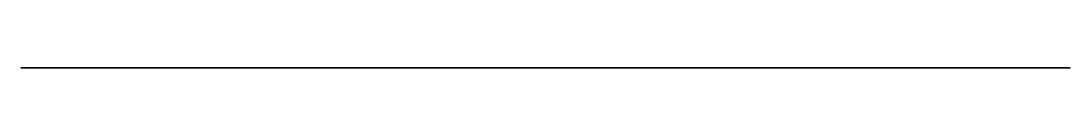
# Model space of a CAD drawing. Header units: millimetres. Extents: x 110.7 to 168.1, y 0 to 0.
import ezdxf

# ---------------------------------------------------------------- set-up
doc = ezdxf.new("R2010")
doc.units = ezdxf.units.MM
doc.layers.get('0').update_dxf_attribs({"color": 173, "true_color": 0x5858e1})

msp = doc.modelspace()

# ---------------------------------------------------------------- linework, layer by layer
at = {"color": 173, "true_color": 0x5858e1, "extrusion": (0, -1, -1.19209e-07)}
msp.add_lwpolyline([(125.871, -163.006), (125.866, -162.991), (125.86, -162.975), (125.853, -162.96), (125.845, -162.945), (125.837, -162.931), (125.828, -162.918), (125.819, -162.904), (125.809, -162.891), (125.799, -162.879), (125.788, -162.867), (125.777, -162.855), (125.765, -162.844), (125.753, -162.834), (125.74, -162.824), (125.727, -162.814), (125.714, -162.805), (125.7, -162.796), (125.686, -162.788), (125.672, -162.78), (125.657, -162.773), (125.642, -162.767), (125.627, -162.761), (125.611, -162.755), (125.596, -162.75), (125.58, -162.746), (125.564, -162.742), (125.548, -162.739), (125.531, -162.736), (125.515, -162.734), (125.498, -162.733), (125.482, -162.732), (125.465, -162.731), (110.728, -162.731), (110.728, -181.909), (125.749, -181.909), (127.017, -180.617), (151.415, -180.617), (152.601, -181.909), (168.111, -181.909), (168.111, -177.997), (168.11, -177.982), (168.109, -177.968), (168.107, -177.954), (168.105, -177.94), (168.101, -177.926), (168.097, -177.913), (168.092, -177.9), (168.087, -177.887), (168.081, -177.875), (168.074, -177.863), (168.067, -177.851), (168.059, -177.84), (168.051, -177.829), (168.042, -177.819), (168.033, -177.809), (168.023, -177.8), (168.012, -177.791), (168.002, -177.782), (167.99, -177.774), (167.979, -177.767), (167.967, -177.76), (167.954, -177.754), (167.942, -177.748), (167.929, -177.744), (167.915, -177.739), (167.902, -177.736), (167.888, -177.733), (167.874, -177.73), (167.859, -177.729), (167.845, -177.728), (167.83, -177.728), (167.815, -177.729), (167.257, -177.756), (166.7, -177.752), (166.144, -177.715), (165.592, -177.647), (165.045, -177.546), (164.503, -177.415), (163.97, -177.252), (163.445, -177.058), (162.898, -176.819), (162.369, -176.547), (161.859, -176.243), (161.368, -175.91), (160.899, -175.546), (160.453, -175.155), (160.031, -174.736), (159.634, -174.29), (159.287, -173.851), (158.967, -173.394), (158.675, -172.92), (158.41, -172.43), (158.174, -171.926), (157.968, -171.409), (157.791, -170.881), (157.645, -170.341), (157.64, -170.326), (157.636, -170.31), (157.63, -170.295), (157.624, -170.28), (157.618, -170.266), (157.611, -170.252), (157.603, -170.238), (157.595, -170.225), (157.586, -170.212), (157.577, -170.199), (157.568, -170.187), (157.558, -170.175), (157.547, -170.164), (157.536, -170.153), (157.525, -170.143), (157.513, -170.133), (157.501, -170.124), (157.489, -170.115), (157.476, -170.106), (157.462, -170.099), (157.449, -170.091), (157.435, -170.085), (157.421, -170.079), (157.407, -170.073), (157.392, -170.068), (157.377, -170.064), (157.362, -170.06), (157.347, -170.057), (157.331, -170.055), (157.316, -170.053), (157.3, -170.052), (157.284, -170.052), (153.52, -170.052), (153.514, -170.051), (153.508, -170.051), (153.502, -170.05), (153.496, -170.05), (153.49, -170.049), (153.484, -170.047), (153.478, -170.046), (153.473, -170.044), (153.467, -170.042), (153.461, -170.04), (153.45, -170.036), (153.439, -170.03), (153.428, -170.024), (153.418, -170.017), (153.408, -170.009), (153.398, -170), (153.388, -169.991), (153.379, -169.981), (153.37, -169.971), (153.361, -169.96), (153.353, -169.948), (153.345, -169.936), (153.338, -169.923), (153.331, -169.91), (153.324, -169.896), (153.318, -169.881), (153.312, -169.867), (153.307, -169.851), (153.302, -169.836), (153.298, -169.82), (153.294, -169.803), (153.288, -169.769), (153.285, -169.734), (153.284, -169.698), (153.284, -168.127), (131.796, -167.373), (131.468, -167.354), (131.142, -167.322), (130.818, -167.276), (130.497, -167.215), (130.18, -167.138), (129.867, -167.045), (129.559, -166.935), (129.256, -166.808), (128.961, -166.664), (128.675, -166.506), (128.397, -166.333), (128.129, -166.146), (127.871, -165.945), (127.623, -165.731), (127.387, -165.504), (127.162, -165.265), (126.95, -165.014), (126.752, -164.753), (126.568, -164.482), (126.399, -164.203), (126.244, -163.915), (126.104, -163.619), (125.98, -163.316)], close=True, dxfattribs=at)

doc.saveas('drawing.dxf')
